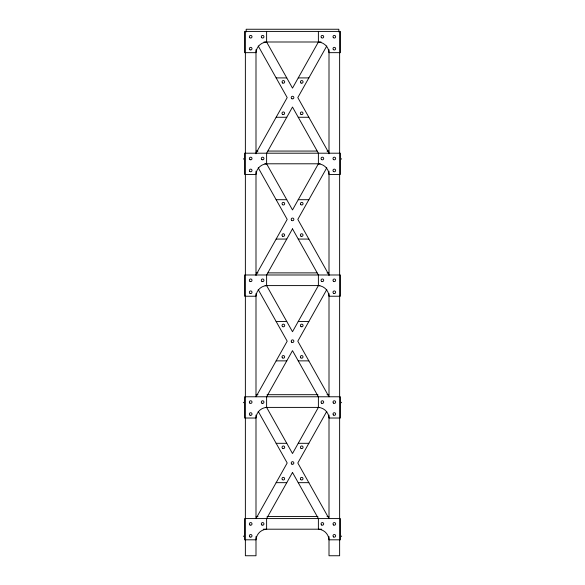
<?xml version="1.0" encoding="UTF-8"?>
<svg xmlns="http://www.w3.org/2000/svg" width="585" height="585" viewBox="0 0 585 585"><rect width="100%" height="100%" fill="white"/><g stroke="black" fill="none" stroke-linecap="round" stroke-linejoin="round"><path stroke-width="0.88" d="M255.996 153.175L287.191 97.585L258.219 45.966M318.386 41.996L292.5 88.123L266.614 41.996M326.781 45.966L297.809 97.585L329.004 153.175M255.996 274.979L287.191 219.382L258.219 167.763M318.386 163.793L292.5 209.927L266.614 163.793L266.614 153.204L292.5 107.048L318.386 153.175L318.386 163.822A11.364 11.364 0 0 1 329.004 174.44L340.426 174.44L340.426 153.204L244.574 153.204L244.574 174.44L255.996 174.44A11.364 11.364 0 0 1 266.614 163.822M326.781 167.763L297.809 219.39L329.004 274.979M318.386 285.597L292.5 331.724L266.614 285.597M326.781 289.568L297.809 341.187L329.004 396.776L329.004 293.56M255.996 518.581L287.191 462.984L258.219 411.365M318.386 407.394L292.5 453.529L266.614 407.394L266.614 396.776L292.5 350.649L318.386 396.776L318.386 407.401A11.364 11.364 0 0 1 329.004 418.019L340.426 418.019L340.426 396.776L244.574 396.776L244.574 418.019L255.996 418.019A11.364 11.364 0 0 1 266.614 407.401M326.781 411.365L297.809 462.991L329.004 518.581M263.959 41.996L321.041 41.996M276.142 77.907L286.767 77.907M298.233 77.907L308.858 77.907M276.142 117.271L286.767 117.263M298.233 117.271L308.858 117.263M256.164 151.062L257.978 151.062M267.974 151.062L317.026 151.062M327.022 151.062L328.836 151.062M264.844 163.793L320.156 163.793M276.142 199.704L286.767 199.704M298.233 199.704L308.858 199.704M276.142 239.068L286.767 239.068M298.233 239.068L308.858 239.068M256.164 272.881L257.978 272.881M267.974 272.881L317.026 272.881M327.022 272.881L328.836 272.881M265.122 285.597L319.878 285.597M276.142 321.509L286.767 321.509M298.233 321.509L308.858 321.509M276.142 360.865L286.767 360.872M298.233 360.865L308.858 360.872M256.164 394.692L257.978 394.692M267.06 394.692L317.94 394.692M327.022 394.692L328.836 394.692M266.029 407.401L318.971 407.401M276.142 443.306L286.767 443.306M298.233 443.306L308.858 443.306M276.142 482.669L286.767 482.669M298.233 482.669L308.858 482.669M256.164 516.511L257.978 516.511M267.06 516.511L317.94 516.511M327.022 516.511L328.836 516.511M263.294 529.198L321.706 529.198M258.219 289.568L287.191 341.187L255.996 396.776L255.996 293.56M341.574 158.681L341.574 159.178M341.574 402.261L341.574 402.751M341.574 536.006L341.574 536.503M339.629 31.415L339.629 518.295M339.629 518.581L339.629 555.75L329.004 555.75L329.004 536.562M338.832 31.904L338.832 29.25L246.168 29.25L246.168 31.904M329.004 49.645L329.004 153.789M329.004 171.149L329.004 275.294M329.004 415.065L329.004 518.295M318.386 31.415L318.386 42.032A11.364 11.364 0 0 1 329.004 52.657L340.426 52.657L340.426 31.415L244.574 31.415L244.574 52.657L255.996 52.657A11.364 11.364 0 0 1 266.614 42.032L266.614 31.415M255.996 49.645L255.996 153.789M255.996 171.149L255.996 275.294M255.996 415.065L255.996 518.295M255.996 536.562L255.996 555.75L245.371 555.75L245.371 518.581M245.371 31.415L245.371 518.295M243.426 158.681L243.426 159.178M243.426 402.261L243.426 402.751M243.426 536.006L243.426 536.503M292.5 228.845L266.614 274.979L266.614 285.612A11.364 11.364 0 0 0 255.996 296.229L244.574 296.229L244.574 274.987L340.426 274.987L340.426 296.229L329.004 296.229A11.364 11.364 0 0 0 318.386 285.612L318.386 274.987L292.5 228.845M292.5 472.453L266.614 518.581L266.614 529.198A11.364 11.364 0 0 0 255.996 539.816L244.574 539.816L244.574 518.581L340.426 518.581L340.426 539.816L329.004 539.816A11.364 11.364 0 0 0 318.386 529.198L318.386 518.581L292.5 472.453M282.65 236.238A1.331 1.331 0 0 0 284.639 235.082A1.331 1.331 0 0 0 282.65 233.934A1.331 1.331 0 0 0 282.65 236.238M291.593 220.326A1.331 1.331 0 0 0 293.816 219.733A1.331 1.331 0 0 0 292.186 218.103A1.331 1.331 0 0 0 291.593 220.326M300.8 204.626A1.331 1.331 0 0 0 303.023 204.033A1.331 1.331 0 0 0 301.392 202.41A1.331 1.331 0 0 0 300.8 204.626M301.019 236.238A1.331 1.331 0 0 0 303.015 235.082A1.331 1.331 0 0 0 301.019 233.934A1.331 1.331 0 0 0 301.019 236.238M282.423 204.626A1.331 1.331 0 0 0 284.646 204.033A1.331 1.331 0 0 0 283.023 202.41A1.331 1.331 0 0 0 282.423 204.626M249.744 403.028A1.331 1.331 0 0 0 251.967 402.429A1.331 1.331 0 0 0 250.336 400.805A1.331 1.331 0 0 0 249.744 403.028M261.97 403.24A1.331 1.331 0 0 0 263.959 402.085A1.331 1.331 0 0 0 261.97 400.937A1.331 1.331 0 0 0 261.97 403.24M250.022 415.182A1.331 1.331 0 0 0 252.011 414.034A1.331 1.331 0 0 0 250.022 412.886A1.331 1.331 0 0 0 250.022 415.182M333.377 37.659A1.331 1.331 0 0 0 335.6 37.067A1.331 1.331 0 0 0 333.976 35.444A1.331 1.331 0 0 0 333.377 37.659M321.428 37.659A1.331 1.331 0 0 0 323.651 37.067A1.331 1.331 0 0 0 322.028 35.444A1.331 1.331 0 0 0 321.428 37.659M333.377 49.608A1.331 1.331 0 0 0 335.6 49.016A1.331 1.331 0 0 0 333.976 47.392A1.331 1.331 0 0 0 333.377 49.608M250.022 159.661A1.331 1.331 0 0 0 252.011 158.513A1.331 1.331 0 0 0 250.022 157.365A1.331 1.331 0 0 0 250.022 159.661M261.97 159.661A1.331 1.331 0 0 0 263.959 158.513A1.331 1.331 0 0 0 261.97 157.365A1.331 1.331 0 0 0 261.97 159.661M249.744 171.398A1.331 1.331 0 0 0 251.967 170.805A1.331 1.331 0 0 0 250.336 169.175A1.331 1.331 0 0 0 249.744 171.398M333.377 281.239A1.331 1.331 0 0 0 335.6 280.646A1.331 1.331 0 0 0 333.976 279.016A1.331 1.331 0 0 0 333.377 281.239M321.706 281.451A1.331 1.331 0 0 0 323.695 280.303A1.331 1.331 0 0 0 321.706 279.147A1.331 1.331 0 0 0 321.706 281.451M333.655 293.399A1.331 1.331 0 0 0 335.644 292.251A1.331 1.331 0 0 0 333.655 291.096A1.331 1.331 0 0 0 333.655 293.399M282.372 479.627A1.331 1.331 0 0 0 284.595 479.035A1.331 1.331 0 0 0 282.972 477.404A1.331 1.331 0 0 0 282.372 479.627M291.871 464.139A1.331 1.331 0 0 0 293.86 462.991A1.331 1.331 0 0 0 291.871 461.843A1.331 1.331 0 0 0 291.871 464.139M301.07 448.439A1.331 1.331 0 0 0 303.067 447.291A1.331 1.331 0 0 0 301.07 446.143A1.331 1.331 0 0 0 301.07 448.439M300.748 479.627A1.331 1.331 0 0 0 302.971 479.035A1.331 1.331 0 0 0 301.341 477.404A1.331 1.331 0 0 0 300.748 479.627M282.701 448.439A1.331 1.331 0 0 0 284.69 447.291A1.331 1.331 0 0 0 282.701 446.143A1.331 1.331 0 0 0 282.701 448.439M249.744 37.659A1.331 1.331 0 0 0 251.967 37.067A1.331 1.331 0 0 0 250.336 35.444A1.331 1.331 0 0 0 249.744 37.659M261.692 37.659A1.331 1.331 0 0 0 263.915 37.067A1.331 1.331 0 0 0 262.285 35.444A1.331 1.331 0 0 0 261.692 37.659M250.022 49.82A1.331 1.331 0 0 0 252.011 48.672A1.331 1.331 0 0 0 250.022 47.524A1.331 1.331 0 0 0 250.022 49.82M250.022 281.451A1.331 1.331 0 0 0 252.011 280.303A1.331 1.331 0 0 0 250.022 279.147A1.331 1.331 0 0 0 250.022 281.451M261.97 281.451A1.331 1.331 0 0 0 263.959 280.303A1.331 1.331 0 0 0 261.97 279.147A1.331 1.331 0 0 0 261.97 281.451M250.022 293.399A1.331 1.331 0 0 0 252.011 292.251A1.331 1.331 0 0 0 250.022 291.096A1.331 1.331 0 0 0 250.022 293.399M333.377 159.449A1.331 1.331 0 0 0 335.6 158.857A1.331 1.331 0 0 0 333.976 157.226A1.331 1.331 0 0 0 333.377 159.449M321.428 159.449A1.331 1.331 0 0 0 323.651 158.857A1.331 1.331 0 0 0 322.028 157.226A1.331 1.331 0 0 0 321.428 159.449M333.377 171.398A1.331 1.331 0 0 0 335.6 170.805A1.331 1.331 0 0 0 333.976 169.175A1.331 1.331 0 0 0 333.377 171.398M333.655 525.038A1.331 1.331 0 0 0 335.644 523.889A1.331 1.331 0 0 0 333.655 522.741A1.331 1.331 0 0 0 333.655 525.038M321.706 525.038A1.331 1.331 0 0 0 323.695 523.889A1.331 1.331 0 0 0 321.706 522.741A1.331 1.331 0 0 0 321.706 525.038M333.655 536.986A1.331 1.331 0 0 0 335.644 535.838A1.331 1.331 0 0 0 333.655 534.69A1.331 1.331 0 0 0 333.655 536.986M282.65 114.433A1.331 1.331 0 0 0 284.639 113.285A1.331 1.331 0 0 0 282.65 112.137A1.331 1.331 0 0 0 282.65 114.433M291.871 98.733A1.331 1.331 0 0 0 293.86 97.585A1.331 1.331 0 0 0 291.871 96.437A1.331 1.331 0 0 0 291.871 98.733M301.07 83.041A1.331 1.331 0 0 0 303.067 81.885A1.331 1.331 0 0 0 301.07 80.737A1.331 1.331 0 0 0 301.07 83.041M301.019 114.433A1.331 1.331 0 0 0 303.015 113.285A1.331 1.331 0 0 0 301.019 112.137A1.331 1.331 0 0 0 301.019 114.433M282.701 83.041A1.331 1.331 0 0 0 284.69 81.885A1.331 1.331 0 0 0 282.701 80.737A1.331 1.331 0 0 0 282.701 83.041M282.372 357.823A1.331 1.331 0 0 0 284.595 357.23A1.331 1.331 0 0 0 282.972 355.607A1.331 1.331 0 0 0 282.372 357.823M291.593 342.13A1.331 1.331 0 0 0 293.816 341.53A1.331 1.331 0 0 0 292.186 339.907A1.331 1.331 0 0 0 291.593 342.13M301.07 326.642A1.331 1.331 0 0 0 303.067 325.494A1.331 1.331 0 0 0 301.07 324.339A1.331 1.331 0 0 0 301.07 326.642M300.748 357.823A1.331 1.331 0 0 0 302.971 357.23A1.331 1.331 0 0 0 301.341 355.607A1.331 1.331 0 0 0 300.748 357.823M282.701 326.642A1.331 1.331 0 0 0 284.69 325.494A1.331 1.331 0 0 0 282.701 324.339A1.331 1.331 0 0 0 282.701 326.642M250.022 525.038A1.331 1.331 0 0 0 252.011 523.889A1.331 1.331 0 0 0 250.022 522.741A1.331 1.331 0 0 0 250.022 525.038M261.97 525.038A1.331 1.331 0 0 0 263.959 523.889A1.331 1.331 0 0 0 261.97 522.741A1.331 1.331 0 0 0 261.97 525.038M250.022 536.986A1.331 1.331 0 0 0 252.011 535.838A1.331 1.331 0 0 0 250.022 534.69A1.331 1.331 0 0 0 250.022 536.986M333.377 403.028A1.331 1.331 0 0 0 335.6 402.429A1.331 1.331 0 0 0 333.976 400.805A1.331 1.331 0 0 0 333.377 403.028M321.706 403.24A1.331 1.331 0 0 0 323.695 402.085A1.331 1.331 0 0 0 321.706 400.937A1.331 1.331 0 0 0 321.706 403.24M333.377 414.977A1.331 1.331 0 0 0 335.6 414.377A1.331 1.331 0 0 0 333.976 412.754A1.331 1.331 0 0 0 333.377 414.977"/></g></svg>
